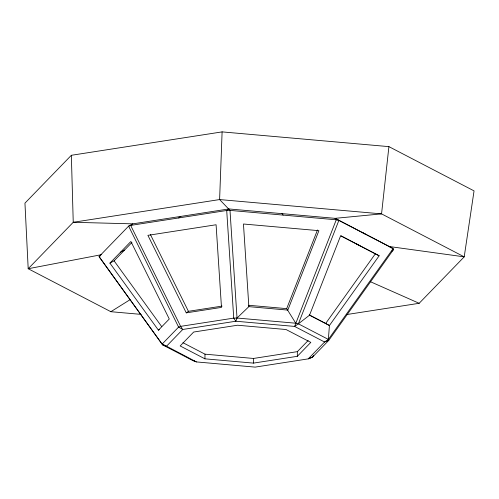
<?xml version="1.0" encoding="UTF-8"?>
<svg xmlns="http://www.w3.org/2000/svg" width="499" height="499" viewBox="0 0 499 499"><rect width="100%" height="100%" fill="white"/><g stroke="black" fill="none" stroke-linecap="round" stroke-linejoin="round"><path stroke-width="0.75" d="M204.939 358.831L180.17 345.957L193.668 332.035L237.524 325.229L286.046 329.521L310.815 342.395L297.317 356.311L253.461 363.116L204.939 358.831L204.983 354.165L182.965 342.719M253.461 363.116L253.504 358.457L297.36 351.645L308.157 340.511M297.317 356.311L297.36 351.645M100.255 255.962L99.058 256.617L162.655 344.896L192.645 360.484L196.388 361.918L255.145 367.114L308.245 358.868L312.424 357.222L328.772 340.368L393.518 249.55L393.118 248.596L338.871 220.402L336.27 219.791L335.135 218.337L389.382 246.537L464.213 256.848L474.05 190.886L388.908 146.631L222.105 131.886L219.61 199.563L229.995 210.397L237.019 318.025L235.846 321.231L182.74 329.477L166.398 346.331L162.655 344.896L99.058 256.617L128.623 226.134L132.803 223.851L228.86 208.944L335.135 218.337L381.554 213.878L464.213 256.848L419.166 303.298L346.755 314.538M313.715 355.288L312.424 357.222L308.245 358.868L324.593 342.015L328.772 340.368L328.367 339.414L329.427 325.516L379.146 255.781L341.023 235.846M388.908 146.631L381.554 213.878L219.61 199.563L73.241 222.286L28.194 268.73L110.853 311.7L141.074 314.376M222.105 131.886L71.351 155.289L73.241 222.286L132.803 223.851L130.657 225.398L180.632 326.358L182.74 329.477L178.598 327.094L128.623 226.134L130.657 225.398L226.708 210.484L229.995 210.397L336.27 219.791L294.603 326.427L235.846 321.231L233.738 318.113L226.708 210.484L228.86 208.944M391.154 247.828L389.382 246.537L393.118 248.596L328.367 339.414L298.377 323.826L295.776 323.215L286.688 308.638L317.495 229.945M328.367 339.414L324.593 342.015L294.603 326.427L298.377 323.826L338.871 220.402L335.135 218.337M298.377 323.826L309.542 315.181L340.636 235.765L379.146 255.781M309.23 314.9L325.685 323.452L375.404 253.717M71.351 155.289L24.95 203.137L28.194 268.73L101.727 254.627M131.225 225.486L132.279 224.4M109.911 263.123L130.9 241.479L169.273 319.004L158.439 330.176L109.911 263.123L114.096 260.846L131.936 242.452M391.409 251.727L393.518 249.55M196.388 361.918L162.256 343.942L178.598 327.094L180.632 326.358L233.738 318.113L237.019 318.025L248.864 306.648L287.817 310.091L318.911 230.675L243.462 224.007L248.864 306.648M178.686 217.938L180.831 216.398M186.27 312.861L221.481 307.396L216.086 224.756L147.897 235.341L186.27 312.861L188.422 311.32L222.099 306.093M110.853 311.7L129.902 299.787M120.409 252.301L124.594 250.024M158.439 330.176L159.636 329.527M248.49 305.263L286.688 308.638M237.019 318.025L295.776 323.215M204.983 354.165L253.504 358.457M192.645 360.484L194.598 360.945M370.414 281.71L419.166 303.298M309.542 315.181L329.427 325.516L325.685 323.452M362.255 232.434L365.998 234.499M356.149 243.712L359.891 245.77M281.997 213.641L283.133 215.094M114.096 260.846L161.72 326.645M150.392 234.493L188.422 311.32"/></g></svg>
